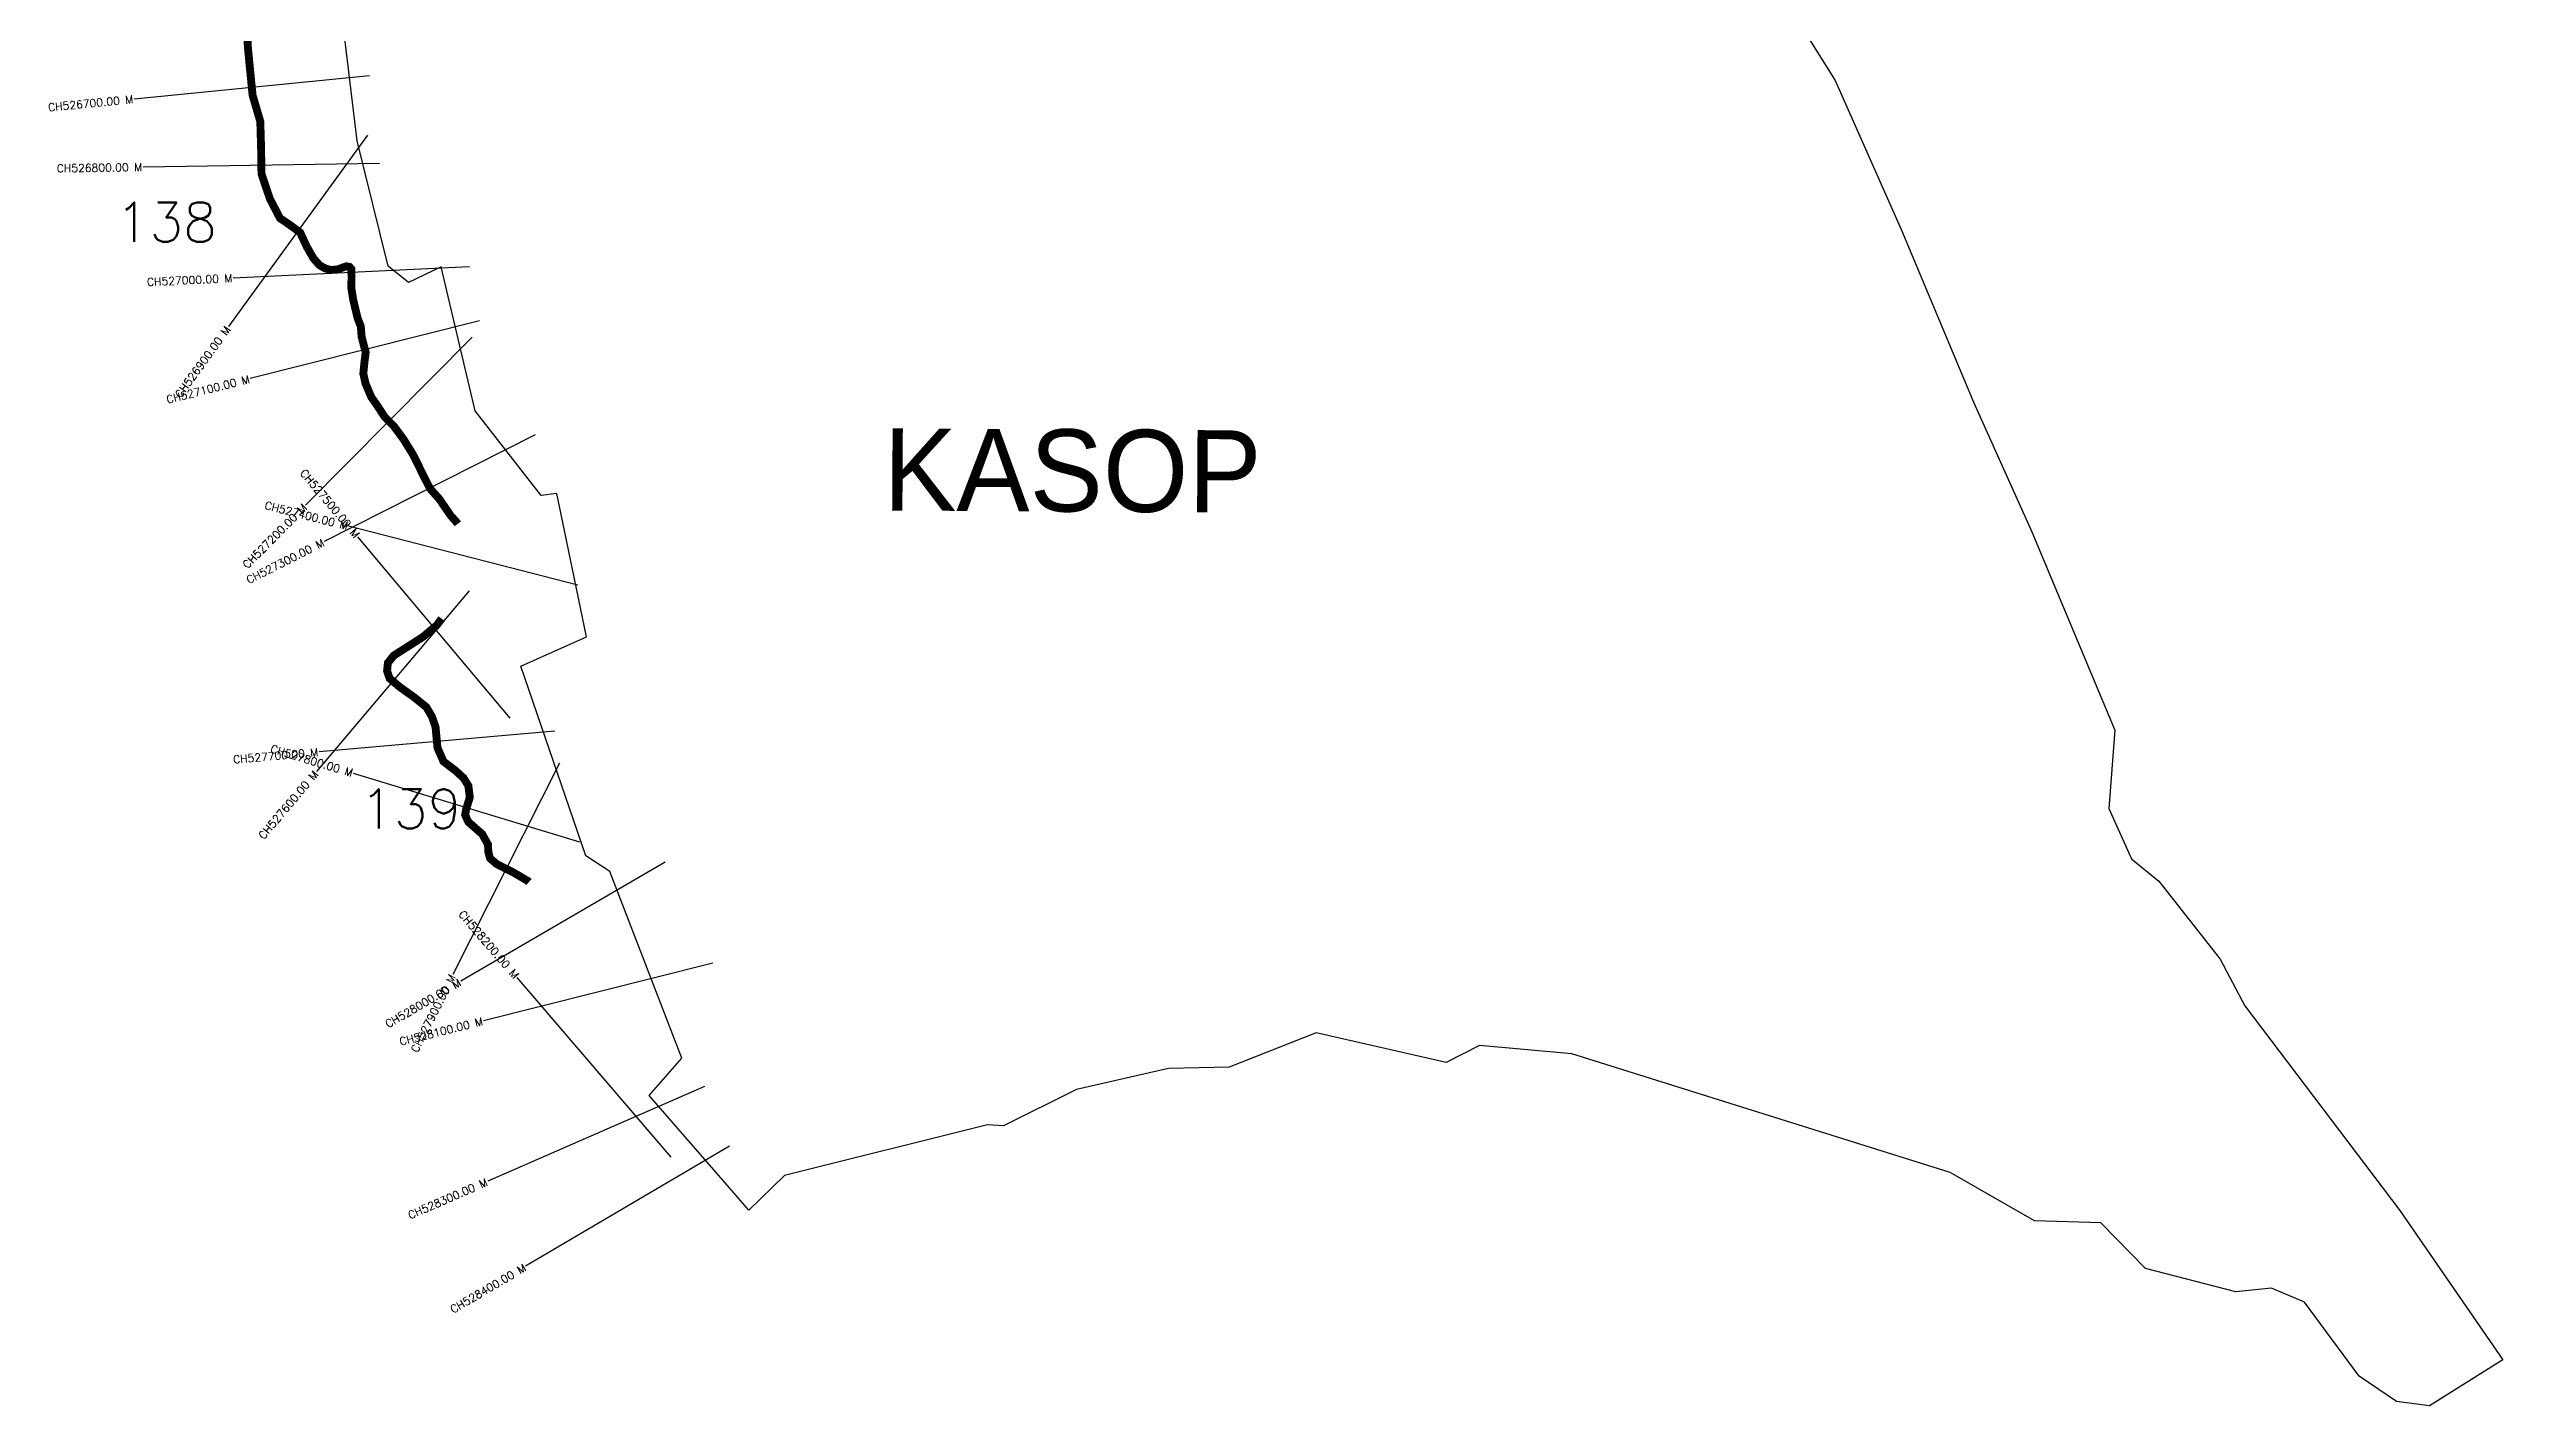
# Model space of a CAD drawing. Header units: metres. Extents: x 316827 to 319946, y 1873074 to 1876565.
# Drawn here: x 316835 to 319946, y 1873074 to 1874793 of the extents above; entities that cross this region are included whole.
import ezdxf
from ezdxf.enums import TextEntityAlignment as Align

# ---------------------------------------------------------------- set-up
doc = ezdxf.new("R2010")
doc.units = ezdxf.units.M
for name, color, linetype in [('CS', 134, 'Continuous'), ('CSMark', 6, 'Continuous'), ('UNPROTECTED', 10, 'Continuous'), ('village', 3, 'Continuous'), ('VILLAGE NAME', 250, 'Continuous')]:
    doc.layers.add(name, color=color, linetype=linetype)
doc.styles.get("Standard").update_dxf_attribs({"font": 'simplex.shx'})

msp = doc.modelspace()

# ---------------------------------------------------------------- linework, layer by layer
at = {"layer": 'CS'}
for p, q in [((317241.5, 1874759.3), (316942.9, 1874730)), ((317239, 1874684.2), (317062.6, 1874441.6)), ((317254.3, 1874648.5), (316954.3, 1874643.8)), ((317368.3, 1874517.2), (317068.6, 1874503.1)), ((317381.1, 1874449.1), (317090.3, 1874375.7)), ((317371.6, 1874428.2), (317160.2, 1874215.3)), ((317451.7, 1874304.6), (317184, 1874169.2)), ((317505.7, 1874114.2), (317215, 1874188.6)), ((317419.8, 1873945.5), (317226.8, 1874175.1)), ((317368, 1874106.8), (317174.3, 1873877.8)), ((317476.3, 1873929.1), (317177.5, 1873902.6)), ((317508.1, 1873788.5), (317221, 1873875.5)), ((317482.3, 1873888.5), (317347.2, 1873620.7)), ((317616.4, 1873763), (317357.2, 1873612)), ((317676.9, 1873634.8), (317385.8, 1873562)), ((317624.1, 1873389.1), (317428.7, 1873616.7)), ((317666.3, 1873478.7), (317391.4, 1873358.7)), ((317697.7, 1873403.3), (317439.3, 1873250.9))]:
    msp.add_line(p, q, dxfattribs=at)
at = {"layer": 'UNPROTECTED', "const_width": 10, "flags": 128}
for points in [[(317084.3, 1874856.6), (317087.3, 1874794.8), (317093.2, 1874734.8), (317103, 1874701.4), (317104, 1874667.1), (317104.5, 1874635.2), (317115.2, 1874603.4), (317128, 1874578.9), (317140, 1874570.8), (317153.5, 1874560.9), (317162.1, 1874542.5), (317170.4, 1874528), (317177.9, 1874519.6), (317184.7, 1874515.6), (317192, 1874513.4), (317200.1, 1874513.9), (317208.6, 1874516.8), (317211.9, 1874518), (317216.1, 1874517.3), (317218.4, 1874514.6), (317218.4, 1874511.2), (317218.7, 1874504.7), (317218.3, 1874490.8), (317221, 1874474.8), (317226.3, 1874452.5), (317230.4, 1874441.9), (317231.5, 1874428.5), (317234.8, 1874415.8), (317236.6, 1874408.8), (317235.1, 1874397.3), (317233.6, 1874382), (317236.4, 1874369.6), (317243.7, 1874352.3), (317249.9, 1874343.6), (317261, 1874326.7), (317272.6, 1874315.1), (317284.5, 1874299), (317296.9, 1874279), (317307.7, 1874257.1), (317318.1, 1874236.4), (317329.8, 1874223.4), (317344.5, 1874202), (317351.7, 1874194), (317353.4, 1874191.7)], [(317333, 1874071.5), (317326.4, 1874062.9), (317309.3, 1874048.5), (317272.2, 1874024.8), (317264.8, 1874015.6), (317263.7, 1874005.3), (317267, 1873995.8), (317279.6, 1873985.1), (317297.3, 1873972.5), (317313.4, 1873959.5), (317320.4, 1873947.9), (317325.2, 1873934.3), (317327.6, 1873908), (317335.3, 1873890.5), (317351.3, 1873878.3), (317360.8, 1873869.5), (317366.8, 1873859.8), (317368.6, 1873845.2), (317364.1, 1873830.4), (317362.7, 1873822.8), (317366.8, 1873813.9), (317384.3, 1873798.6), (317391.7, 1873785.3), (317392.1, 1873775.8), (317394.3, 1873767.8), (317402.4, 1873760.8), (317423.2, 1873750.3), (317442, 1873739.3), (317443.6, 1873737.8)]]:
    msp.add_lwpolyline(points, dxfattribs=at)
at = {"layer": 'village', "color": 6}
for points in [[(318919.5, 1875910.4, 0), (319088.4, 1875812.1, 0), (319149.4, 1875743.7, 0), (319074, 1875650.2, 0), (319015.7, 1875544.3, 0), (319105.1, 1875416.7, 0), (318856.9, 1875371.7, 0), (318883.9, 1875227.3, 0), (318884.1, 1875149.3, 0), (318917.6, 1875109.1, 0), (318975.3, 1874952.3, 0), (319099.9, 1874753.4, 0), (319183.7, 1874563.9, 0), (319275.5, 1874345, 0), (319349.2, 1874181.6, 0), (319454.4, 1873930.2, 0), (319446.9, 1873830.9, 0), (319475.5, 1873767.2, 0), (319510.2, 1873739.1, 0), (319588.1, 1873640.1, 0), (319619.2, 1873580.8, 0), (319815.7, 1873321.8, 0), (319946.4, 1873132.2, 0)], [(319946.4, 1873132.2, 0), (319853.2, 1873074, 0), (319811.6, 1873079.5, 0), (319764.1, 1873111.5, 0), (319694.7, 1873205.3, 0), (319653, 1873223, 0), (319607.9, 1873218.4, 0), (319493.1, 1873247.9, 0), (319436.7, 1873306.1, 0), (319352.6, 1873308.5, 0), (319245.7, 1873369.9, 0), (318765.8, 1873520, 0), (318649, 1873530.6, 0), (318606.5, 1873509.1, 0), (318441.6, 1873546.8, 0), (318331.3, 1873503.1, 0), (318254.7, 1873501.7, 0), (318137.9, 1873475.1, 0), (318045.5, 1873429, 0), (318024.8, 1873430.2, 0), (317767.7, 1873365.8, 0), (317722.2, 1873322.1, 0), (317697.8, 1873350.2, 0), (317596, 1873467.4, 0), (317637.4, 1873514.8, 0), (317546.2, 1873751, 0), (317515.6, 1873771.1, 0), (317433.3, 1874011.4, 0), (317516.7, 1874048.6, 0), (317478.8, 1874230, 0), (317459.1, 1874227.6, 0), (317375.5, 1874334.8, 0), (317332.2, 1874517.2, 0), (317291, 1874497.4, 0), (317265, 1874518.2, 0), (317226, 1874677.2, 0), (317205.8, 1874841.2, 0)]]:
    msp.add_polyline3d(points, dxfattribs=at)

# ---------------------------------------------------------------- texts
at = {"char_height": 50, "attachment_point": 1}
for s, insert in [('138', (316919.5, 1874599.1)), ('139', (317229.5, 1873855.6))]:
    msp.add_mtext_dynamic_manual_height_columns(s, width=70.183, gutter_width=1, heights=[0], dxfattribs=dict(at, insert=insert))
at = {"layer": 'CSMark'}
for s, rotation, p in [('CH526700.00 M', 5.6026, (316941.9, 1874729.9)), ('CH526800.00 M', 0.8826, (316953.3, 1874643.8)), ('CH527000.00 M', 2.6961, (317067.6, 1874503.1)), ('CH526900.00 M', 53.986, (317062, 1874440.8)), ('CH527100.00 M', 14.1617, (317089.3, 1874375.4)), ('CH527500.00 M', 310.0481, (317226.2, 1874175.9)), ('CH527200.00 M', 45.2011, (317159.5, 1874214.6)), ('CH527400.00 M', 345.653, (317214, 1874188.8)), ('CH527300.00 M', 26.8282, (317183.1, 1874168.8)), ('CH527700.00 M', 5.0756, (317176.5, 1873902.5)), ('CH527800.00 M', 343.1537, (317220.1, 1873875.8)), ('CH527600.00 M', 49.7785, (317173.6, 1873877)), ('CH528200.00 M', 310.653, (317428, 1873617.5)), ('CH527900.00 M', 63.2318, (317346.8, 1873619.8)), ('CH528000.00 M', 30.2413, (317356.3, 1873611.4)), ('CH528100.00 M', 14.0417, (317384.9, 1873561.7)), ('CH528300.00 M', 23.5671, (317390.4, 1873358.3)), ('CH528400.00 M', 30.5418, (317438.5, 1873250.3))]:
    msp.add_text(s, height=10, rotation=rotation, dxfattribs=at).set_placement(p, align=Align.MIDDLE_RIGHT)
at = {"layer": 'VILLAGE NAME', "insert": (317893.3, 1874312.7), "char_height": 104.042, "attachment_point": 1, "rotation": 359.6762}
msp.add_mtext_dynamic_manual_height_columns('{\\fMangal|b0|i0|c0|p18;KASOP}', width=108.17, gutter_width=520.2, heights=[0], dxfattribs=at)

doc.saveas('drawing.dxf')
